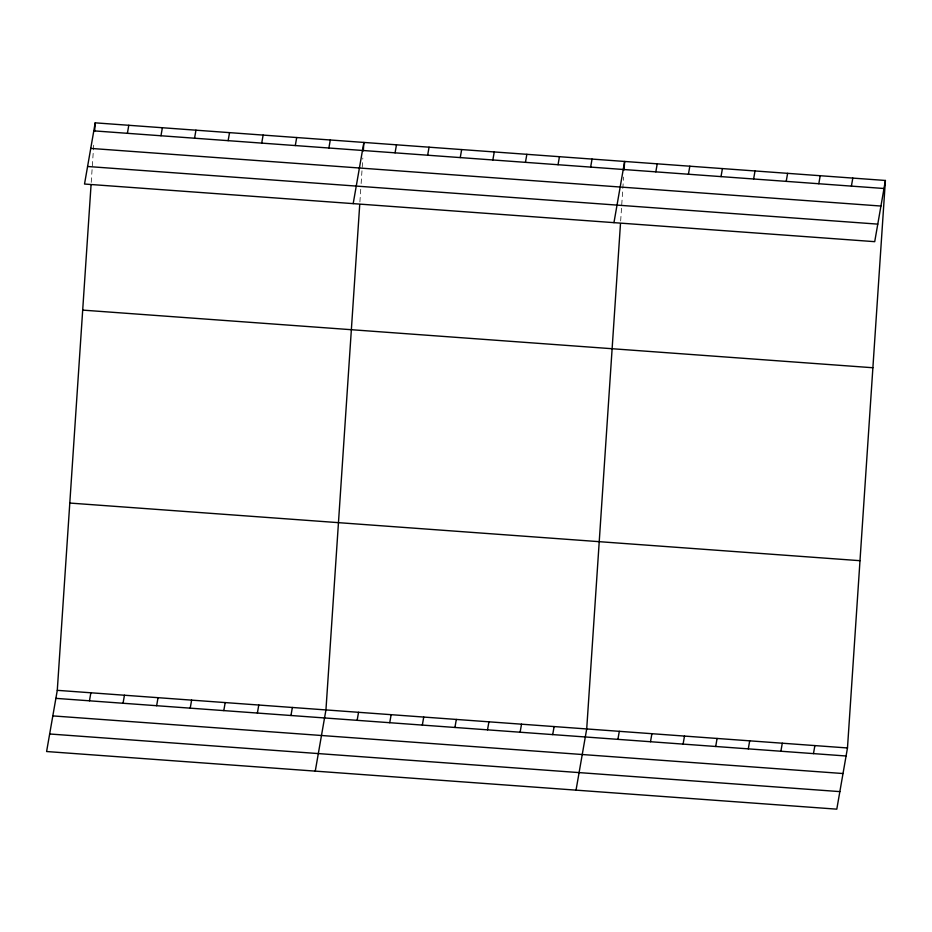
<?xml version="1.0" encoding="UTF-8"?>
<svg xmlns="http://www.w3.org/2000/svg" width="932" height="932" viewBox="0 0 932 932"><rect width="100%" height="100%" fill="white"/><g stroke="black" fill="none" stroke-linecap="round" stroke-linejoin="round"><path stroke-width="0.7" stroke-dasharray="4.66 3.5" d="M91.219 182.416L93.876 142.701M359.892 202.011L360.742 189.243M361.127 183.569L362.828 158.032M620.654 221.035L623.59 177.057"/><path stroke-width="1.4" d="M885.4 180.47L874.717 241.668L84.521 184.035L95.204 122.838L885.4 180.47L847.479 747.965L836.796 809.162L46.6 751.53L57.283 690.332L91.033 185.258M94.633 131.342L95.204 122.838M359.705 204.854L325.944 709.928L315.261 771.125M363.305 150.937L363.876 142.433L353.193 203.63M620.467 223.878L586.706 728.941L576.034 790.15M624.067 169.962L624.638 161.446L613.955 222.655M127.393 133.311L128.791 125.284M160.968 135.757L162.378 127.731M89.46 700.806L90.87 692.779M194.555 138.216L195.953 130.177M123.047 703.264L124.445 695.225M228.142 140.662L229.54 132.635M156.634 705.71L158.032 697.672M261.717 143.109L263.127 135.082M190.21 708.157L191.619 700.13M295.304 145.555L296.702 137.528M223.797 710.603L225.195 702.577M328.891 148.013L330.289 139.975M257.383 713.062L258.781 705.023M290.959 715.508L292.368 707.47M395.063 152.836L396.473 144.81M427.66 155.213L429.058 147.186M357.142 720.331L358.54 712.304M460.257 157.59L461.655 149.563M389.739 722.708L391.137 714.681M492.853 159.966L494.251 151.939M422.336 725.084L423.734 717.058M525.45 162.343L526.848 154.316M454.933 727.461L456.33 719.434M558.047 164.719L559.445 156.692M487.518 729.838L488.927 721.811M590.643 167.096L592.041 159.069M520.114 732.214L521.524 724.187M552.711 734.602L554.121 726.564M655.825 171.861L657.235 163.822M688.422 174.237L689.831 166.199M617.904 739.356L619.302 731.317M721.019 176.614L722.428 168.576M650.501 741.732L651.899 733.694M753.615 178.991L755.013 170.952M683.098 744.109L684.496 736.07M786.212 181.367L787.61 173.34M715.694 746.485L717.092 738.459M818.809 183.744L820.207 175.717M748.291 748.862L749.689 740.835M851.405 186.12L852.803 178.094M780.888 751.239L782.286 743.212M813.473 753.615L814.883 745.588M93.806 130.864L884.002 188.497M90.742 148.409L880.938 206.042M87.585 166.49L877.781 224.123M82.692 310.111L872.888 367.744M69.795 503.059L859.991 560.691M57.283 690.332L847.479 747.965M55.885 698.359L846.07 755.992M52.821 715.904L843.006 773.537M49.664 733.985L839.86 791.618"/></g></svg>
